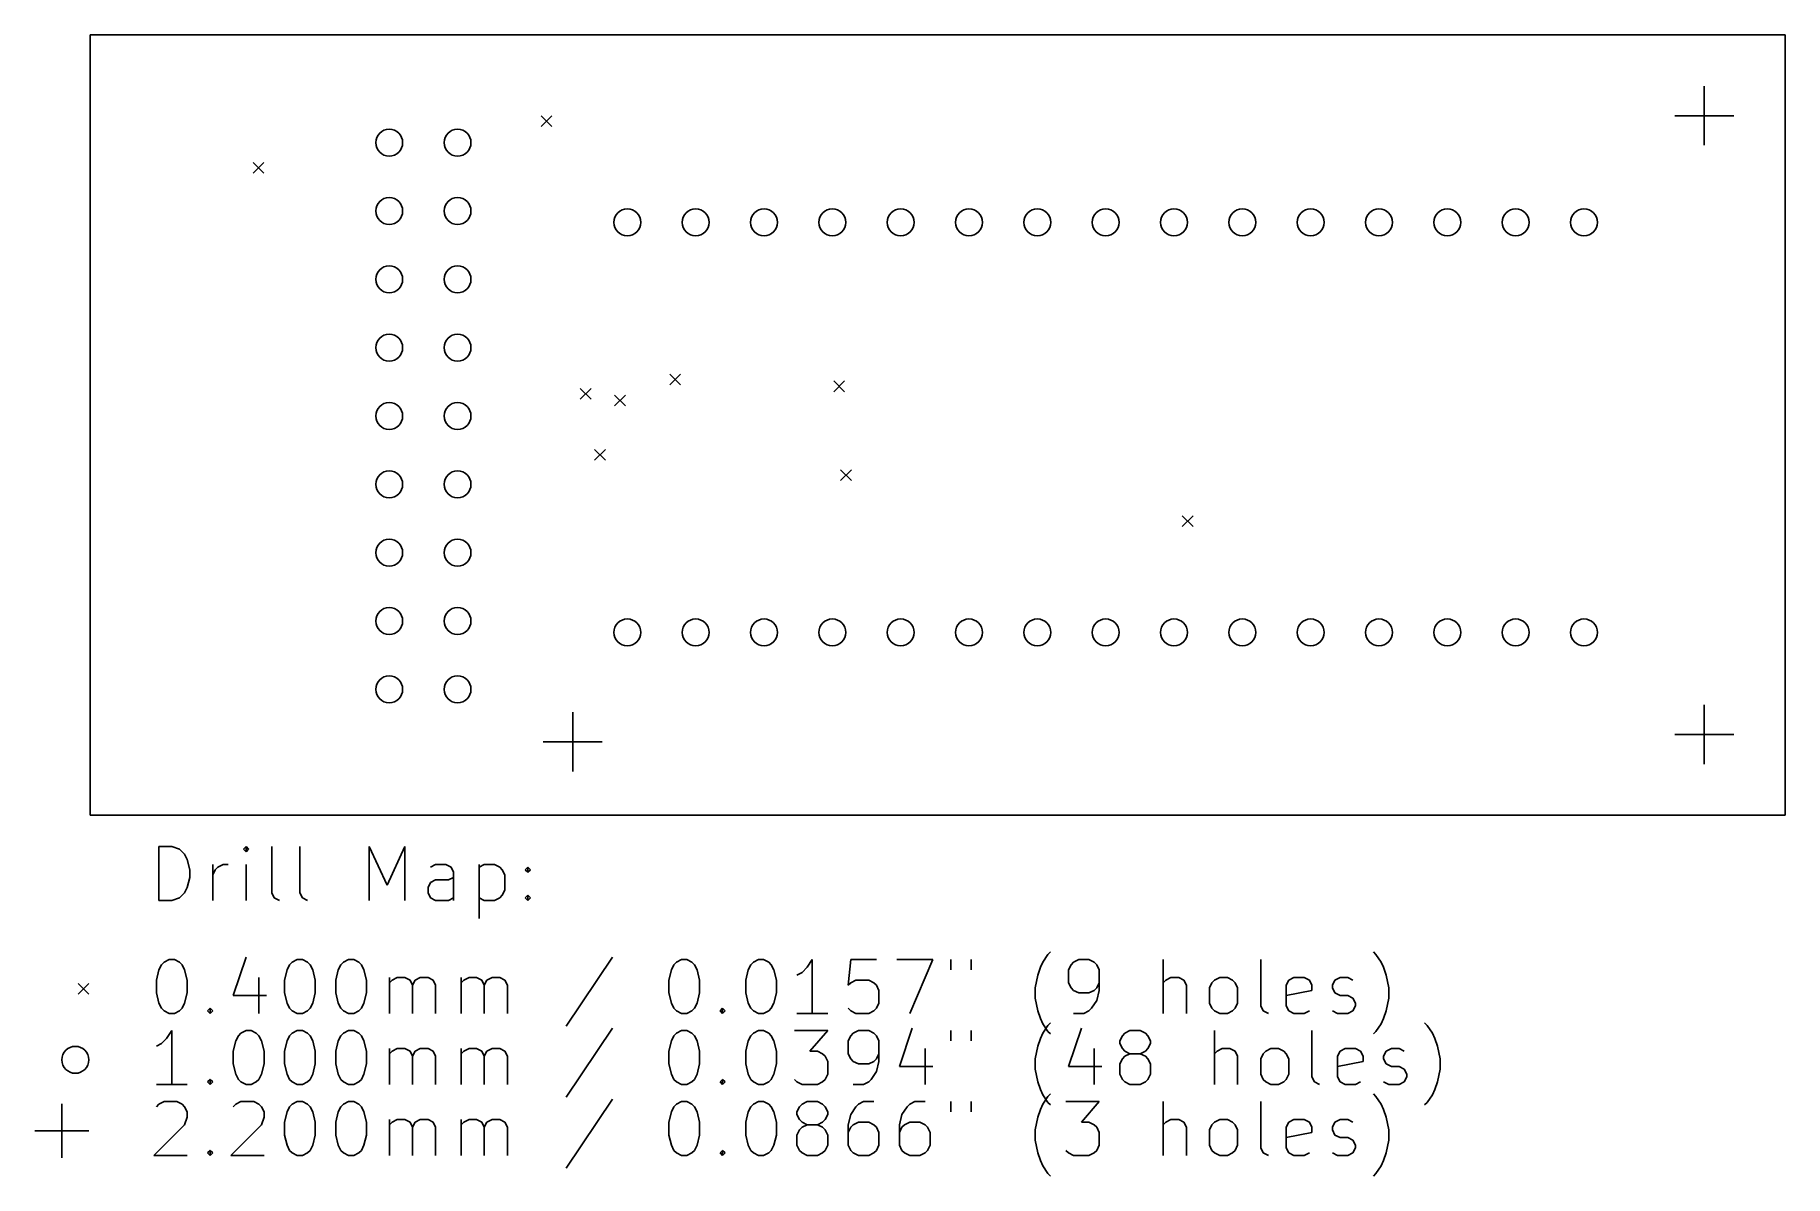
# Model space of a CAD drawing. Extents: x 4.05 to 6.61, y -5.06 to -3.39.
import ezdxf

# ---------------------------------------------------------------- set-up
doc = ezdxf.new("R2010")
doc.units = 0
doc.header["$MEASUREMENT"] = 0
doc.layers.add('BLACK', color=7, linetype='CONTINUOUS')

msp = doc.modelspace()

# ---------------------------------------------------------------- linework, layer by layer
at = {"layer": 'BLACK', "linetype": 'CONTINUOUS'}
for p, q in [((4.1339, -3.3858), (6.6142, -3.3858)), ((4.1339, -4.5276), (4.1339, -3.3858)), ((6.6142, -3.3858), (6.6142, -4.5276)), ((6.4961, -3.4606), (6.4961, -3.5472)), ((4.7939, -3.5039), (4.8097, -3.5197)), ((4.8097, -3.5039), (4.7939, -3.5197)), ((6.4528, -3.5039), (6.5394, -3.5039)), ((4.3723, -3.5723), (4.388, -3.588)), ((4.388, -3.5723), (4.3723, -3.588)), ((4.9821, -3.8821), (4.9979, -3.8979)), ((4.9979, -3.8821), (4.9821, -3.8979)), ((5.2221, -3.8921), (5.2379, -3.9079)), ((5.2379, -3.8921), (5.2221, -3.9079)), ((4.8512, -3.903), (4.867, -3.9188)), ((4.867, -3.903), (4.8512, -3.9188)), ((4.9014, -3.9129), (4.9171, -3.9286)), ((4.9171, -3.9129), (4.9014, -3.9286)), ((4.8721, -3.9921), (4.8879, -4.0079)), ((4.8879, -3.9921), (4.8721, -4.0079)), ((5.2321, -4.0221), (5.2479, -4.0379)), ((5.2479, -4.0221), (5.2321, -4.0379)), ((5.7321, -4.0892), (5.7479, -4.1049)), ((5.7479, -4.0892), (5.7321, -4.1049)), ((4.84, -4.3767), (4.84, -4.4633)), ((6.4961, -4.3661), (6.4961, -4.4528)), ((4.7967, -4.42), (4.8833, -4.42)), ((6.4528, -4.4094), (6.5394, -4.4094)), ((6.6142, -4.5276), (4.1339, -4.5276)), ((4.2346, -4.6522), (4.2346, -4.5734)), ((4.2346, -4.5734), (4.2533, -4.5734)), ((4.2533, -4.5734), (4.2646, -4.5772)), ((4.2646, -4.5772), (4.2721, -4.5847)), ((4.362, -4.5734), (4.3583, -4.5772)), ((4.3583, -4.5772), (4.362, -4.5809)), ((4.3658, -4.5772), (4.362, -4.5734)), ((4.362, -4.5734), (4.362, -4.5809)), ((4.362, -4.5809), (4.3658, -4.5772)), ((4.3995, -4.6409), (4.3995, -4.5734)), ((4.4408, -4.6409), (4.4408, -4.5734)), ((4.542, -4.6522), (4.542, -4.5734)), ((4.542, -4.5734), (4.5683, -4.6297)), ((4.5683, -4.6297), (4.5945, -4.5734)), ((4.5945, -4.5734), (4.5945, -4.6522)), ((4.2721, -4.5847), (4.2758, -4.5922)), ((4.2758, -4.5922), (4.2796, -4.6072)), ((4.2796, -4.6072), (4.2796, -4.6184)), ((4.3133, -4.6522), (4.3133, -4.5997)), ((4.3133, -4.6147), (4.317, -4.6072)), ((4.317, -4.6072), (4.3208, -4.6034)), ((4.3208, -4.6034), (4.3283, -4.5997)), ((4.3283, -4.5997), (4.3358, -4.5997)), ((4.362, -4.6522), (4.362, -4.5997)), ((4.6395, -4.5997), (4.632, -4.6034)), ((4.6545, -4.5997), (4.6395, -4.5997)), ((4.662, -4.6034), (4.6545, -4.5997)), ((4.6658, -4.6109), (4.662, -4.6034)), ((4.7032, -4.5997), (4.7032, -4.6784)), ((4.7032, -4.6034), (4.7107, -4.5997)), ((4.7107, -4.5997), (4.7257, -4.5997)), ((4.7257, -4.5997), (4.7332, -4.6034)), ((4.7332, -4.6034), (4.737, -4.6072)), ((4.737, -4.6072), (4.7407, -4.6147)), ((4.7707, -4.6072), (4.7745, -4.6034)), ((4.7745, -4.6109), (4.7707, -4.6072)), ((4.7745, -4.6034), (4.7782, -4.6072)), ((4.7745, -4.6034), (4.7745, -4.6109)), ((4.7782, -4.6072), (4.7745, -4.6109)), ((4.2758, -4.6334), (4.2721, -4.6409)), ((4.2796, -4.6184), (4.2758, -4.6334)), ((4.6283, -4.6334), (4.632, -4.6259)), ((4.6283, -4.6409), (4.6283, -4.6334)), ((4.632, -4.6259), (4.6395, -4.6222)), ((4.6395, -4.6222), (4.6583, -4.6222)), ((4.6583, -4.6222), (4.6658, -4.6184)), ((4.6658, -4.6522), (4.6658, -4.6109)), ((4.7407, -4.6147), (4.7407, -4.6372)), ((4.2533, -4.6522), (4.2346, -4.6522)), ((4.2646, -4.6484), (4.2533, -4.6522)), ((4.2721, -4.6409), (4.2646, -4.6484)), ((4.4033, -4.6484), (4.3995, -4.6409)), ((4.4108, -4.6522), (4.4033, -4.6484)), ((4.4445, -4.6484), (4.4408, -4.6409)), ((4.452, -4.6522), (4.4445, -4.6484)), ((4.632, -4.6484), (4.6283, -4.6409)), ((4.6395, -4.6522), (4.632, -4.6484)), ((4.6583, -4.6522), (4.6395, -4.6522)), ((4.6658, -4.6484), (4.6583, -4.6522)), ((4.7107, -4.6522), (4.7032, -4.6484)), ((4.7257, -4.6522), (4.7107, -4.6522)), ((4.7332, -4.6484), (4.7257, -4.6522)), ((4.737, -4.6447), (4.7332, -4.6484)), ((4.7407, -4.6372), (4.737, -4.6447)), ((4.7707, -4.6484), (4.7745, -4.6447)), ((4.7745, -4.6522), (4.7707, -4.6484)), ((4.7745, -4.6447), (4.7782, -4.6484)), ((4.7745, -4.6447), (4.7745, -4.6522)), ((4.7782, -4.6484), (4.7745, -4.6522)), ((4.362, -4.735), (4.3433, -4.7913)), ((4.8982, -4.735), (4.8307, -4.8363)), ((5.5281, -4.7425), (5.5356, -4.7313)), ((5.5356, -4.7313), (5.5394, -4.7275)), ((6.0156, -4.7313), (6.0118, -4.7275)), ((6.0231, -4.7425), (6.0156, -4.7313)), ((4.2308, -4.7688), (4.2346, -4.7538)), ((4.2346, -4.7538), (4.2383, -4.7463)), ((4.2383, -4.7463), (4.2421, -4.7425)), ((4.2421, -4.7425), (4.2496, -4.7388)), ((4.2496, -4.7388), (4.2571, -4.7388)), ((4.2571, -4.7388), (4.2646, -4.7425)), ((4.2646, -4.7425), (4.2683, -4.7463)), ((4.2683, -4.7463), (4.2721, -4.7538)), ((4.2721, -4.7538), (4.2758, -4.7688)), ((4.4183, -4.7688), (4.422, -4.7538)), ((4.422, -4.7538), (4.4258, -4.7463)), ((4.4258, -4.7463), (4.4295, -4.7425)), ((4.4295, -4.7425), (4.437, -4.7388)), ((4.437, -4.7388), (4.4445, -4.7388)), ((4.4445, -4.7388), (4.452, -4.7425)), ((4.452, -4.7425), (4.4558, -4.7463)), ((4.4558, -4.7463), (4.4595, -4.7538)), ((4.4595, -4.7538), (4.4633, -4.7688)), ((4.4933, -4.7688), (4.497, -4.7538)), ((4.497, -4.7538), (4.5008, -4.7463)), ((4.5008, -4.7463), (4.5045, -4.7425)), ((4.5045, -4.7425), (4.512, -4.7388)), ((4.512, -4.7388), (4.5195, -4.7388)), ((4.5195, -4.7388), (4.527, -4.7425)), ((4.527, -4.7425), (4.5308, -4.7463)), ((4.5308, -4.7463), (4.5345, -4.7538)), ((4.5345, -4.7538), (4.5383, -4.7688)), ((4.9807, -4.7688), (4.9845, -4.7538)), ((4.9845, -4.7538), (4.9882, -4.7463)), ((4.9882, -4.7463), (4.992, -4.7425)), ((4.992, -4.7425), (4.9995, -4.7388)), ((4.9995, -4.7388), (5.007, -4.7388)), ((5.007, -4.7388), (5.0145, -4.7425)), ((5.0145, -4.7425), (5.0182, -4.7463)), ((5.0182, -4.7463), (5.022, -4.7538)), ((5.022, -4.7538), (5.0257, -4.7688)), ((5.0932, -4.7688), (5.097, -4.7538)), ((5.097, -4.7538), (5.1007, -4.7463)), ((5.1007, -4.7463), (5.1044, -4.7425)), ((5.1044, -4.7425), (5.1119, -4.7388)), ((5.1119, -4.7388), (5.1194, -4.7388)), ((5.1194, -4.7388), (5.1269, -4.7425)), ((5.1269, -4.7425), (5.1307, -4.7463)), ((5.1307, -4.7463), (5.1344, -4.7538)), ((5.1344, -4.7538), (5.1382, -4.7688)), ((5.1757, -4.7575), (5.1682, -4.7613)), ((5.1832, -4.75), (5.1757, -4.7575)), ((5.1907, -4.7388), (5.1832, -4.75)), ((5.1907, -4.8175), (5.1907, -4.7388)), ((5.2469, -4.7388), (5.2432, -4.7763)), ((5.2844, -4.7388), (5.2469, -4.7388)), ((5.3144, -4.7388), (5.3669, -4.7388)), ((5.3669, -4.7388), (5.3332, -4.8175)), ((5.3932, -4.7388), (5.3932, -4.7538)), ((5.4232, -4.7388), (5.4232, -4.7538)), ((5.5169, -4.78), (5.5206, -4.7613)), ((5.5206, -4.7613), (5.5244, -4.75)), ((5.5244, -4.75), (5.5281, -4.7425)), ((5.5694, -4.7463), (5.5656, -4.7538)), ((5.5656, -4.7538), (5.5656, -4.7725)), ((5.5731, -4.7425), (5.5694, -4.7463)), ((5.5806, -4.7388), (5.5731, -4.7425)), ((5.5956, -4.7388), (5.5806, -4.7388)), ((5.6031, -4.7425), (5.5956, -4.7388)), ((5.6069, -4.7463), (5.6031, -4.7425)), ((5.6106, -4.7538), (5.6069, -4.7463)), ((5.6106, -4.7838), (5.6106, -4.7538)), ((5.7044, -4.8175), (5.7044, -4.7388)), ((5.8469, -4.8063), (5.8469, -4.7388)), ((6.0268, -4.75), (6.0231, -4.7425)), ((6.0306, -4.7613), (6.0268, -4.75)), ((6.0343, -4.78), (6.0306, -4.7613)), ((4.1161, -4.7736), (4.1319, -4.7894)), ((4.1319, -4.7736), (4.1161, -4.7894)), ((4.2308, -4.7875), (4.2308, -4.7688)), ((4.2346, -4.8025), (4.2308, -4.7875)), ((4.2758, -4.7875), (4.2721, -4.8025)), ((4.2758, -4.7688), (4.2758, -4.7875)), ((4.3808, -4.765), (4.3808, -4.8175)), ((4.4183, -4.7875), (4.4183, -4.7688)), ((4.422, -4.8025), (4.4183, -4.7875)), ((4.4633, -4.7875), (4.4595, -4.8025)), ((4.4633, -4.7688), (4.4633, -4.7875)), ((4.4933, -4.7875), (4.4933, -4.7688)), ((4.497, -4.8025), (4.4933, -4.7875)), ((4.5383, -4.7875), (4.5345, -4.8025)), ((4.5383, -4.7688), (4.5383, -4.7875)), ((4.572, -4.8175), (4.572, -4.765)), ((4.572, -4.7725), (4.5758, -4.7688)), ((4.5758, -4.7688), (4.5833, -4.765)), ((4.5833, -4.765), (4.5945, -4.765)), ((4.5945, -4.765), (4.602, -4.7688)), ((4.602, -4.7688), (4.6058, -4.7763)), ((4.6058, -4.7763), (4.6095, -4.7688)), ((4.6058, -4.7763), (4.6058, -4.8175)), ((4.6095, -4.7688), (4.617, -4.765)), ((4.617, -4.765), (4.6283, -4.765)), ((4.6283, -4.765), (4.6358, -4.7688)), ((4.6358, -4.7688), (4.6395, -4.7763)), ((4.6395, -4.7763), (4.6395, -4.8175)), ((4.677, -4.8175), (4.677, -4.765)), ((4.677, -4.7725), (4.6808, -4.7688)), ((4.6808, -4.7688), (4.6883, -4.765)), ((4.6883, -4.765), (4.6995, -4.765)), ((4.6995, -4.765), (4.707, -4.7688)), ((4.707, -4.7688), (4.7107, -4.7763)), ((4.7107, -4.7763), (4.7145, -4.7688)), ((4.7107, -4.7763), (4.7107, -4.8175)), ((4.7145, -4.7688), (4.722, -4.765)), ((4.722, -4.765), (4.7332, -4.765)), ((4.7332, -4.765), (4.7407, -4.7688)), ((4.7407, -4.7688), (4.7445, -4.7763)), ((4.7445, -4.7763), (4.7445, -4.8175)), ((4.9807, -4.7875), (4.9807, -4.7688)), ((4.9845, -4.8025), (4.9807, -4.7875)), ((5.0257, -4.7875), (5.022, -4.8025)), ((5.0257, -4.7688), (5.0257, -4.7875)), ((5.0932, -4.7875), (5.0932, -4.7688)), ((5.097, -4.8025), (5.0932, -4.7875)), ((5.1382, -4.7875), (5.1344, -4.8025)), ((5.1382, -4.7688), (5.1382, -4.7875)), ((5.2432, -4.7763), (5.2469, -4.7725)), ((5.2469, -4.7725), (5.2544, -4.7688)), ((5.2544, -4.7688), (5.2732, -4.7688)), ((5.2732, -4.7688), (5.2807, -4.7725)), ((5.2807, -4.7725), (5.2844, -4.7763)), ((5.2844, -4.7763), (5.2882, -4.7838)), ((5.2882, -4.7838), (5.2882, -4.8025)), ((5.5169, -4.795), (5.5169, -4.78)), ((5.5656, -4.7725), (5.5694, -4.78)), ((5.5694, -4.78), (5.5731, -4.7838)), ((5.5731, -4.7838), (5.5806, -4.7875)), ((5.5806, -4.7875), (5.5956, -4.7875)), ((5.5956, -4.7875), (5.6031, -4.7838)), ((5.6031, -4.7838), (5.6069, -4.78)), ((5.6069, -4.78), (5.6106, -4.7725)), ((5.6069, -4.7988), (5.6106, -4.7838)), ((5.7081, -4.7688), (5.7044, -4.7725)), ((5.7156, -4.765), (5.7081, -4.7688)), ((5.7269, -4.765), (5.7156, -4.765)), ((5.7344, -4.7688), (5.7269, -4.765)), ((5.7381, -4.7763), (5.7344, -4.7688)), ((5.7381, -4.8175), (5.7381, -4.7763)), ((5.7719, -4.78), (5.7756, -4.7725)), ((5.7719, -4.8025), (5.7719, -4.78)), ((5.7756, -4.7725), (5.7794, -4.7688)), ((5.7794, -4.7688), (5.7869, -4.765)), ((5.7869, -4.765), (5.7981, -4.765)), ((5.7981, -4.765), (5.8056, -4.7688)), ((5.8056, -4.7688), (5.8094, -4.7725)), ((5.8094, -4.7725), (5.8131, -4.78)), ((5.8131, -4.78), (5.8131, -4.8025)), ((5.8844, -4.7763), (5.8881, -4.7688)), ((5.8844, -4.8063), (5.8844, -4.7763)), ((5.9218, -4.7838), (5.8844, -4.7913)), ((5.8881, -4.7688), (5.8956, -4.765)), ((5.8956, -4.765), (5.9106, -4.765)), ((5.9106, -4.765), (5.9181, -4.7688)), ((5.9181, -4.7688), (5.9218, -4.7763)), ((5.9218, -4.7763), (5.9218, -4.7838)), ((5.9518, -4.7763), (5.9556, -4.7688)), ((5.9518, -4.78), (5.9518, -4.7763)), ((5.9556, -4.7875), (5.9518, -4.78)), ((5.9556, -4.7688), (5.9631, -4.765)), ((5.9631, -4.7913), (5.9556, -4.7875)), ((5.9631, -4.765), (5.9743, -4.765)), ((5.9743, -4.765), (5.9818, -4.7688)), ((6.0343, -4.795), (6.0343, -4.78)), ((4.2383, -4.81), (4.2346, -4.8025)), ((4.2421, -4.8138), (4.2383, -4.81)), ((4.2496, -4.8175), (4.2421, -4.8138)), ((4.2646, -4.8138), (4.2571, -4.8175)), ((4.2683, -4.81), (4.2646, -4.8138)), ((4.2721, -4.8025), (4.2683, -4.81)), ((4.3058, -4.8138), (4.3095, -4.81)), ((4.3095, -4.8175), (4.3058, -4.8138)), ((4.3095, -4.81), (4.3133, -4.8138)), ((4.3095, -4.81), (4.3095, -4.8175)), ((4.3133, -4.8138), (4.3095, -4.8175)), ((4.3433, -4.7913), (4.392, -4.7913)), ((4.4258, -4.81), (4.422, -4.8025)), ((4.4295, -4.8138), (4.4258, -4.81)), ((4.437, -4.8175), (4.4295, -4.8138)), ((4.452, -4.8138), (4.4445, -4.8175)), ((4.4558, -4.81), (4.452, -4.8138)), ((4.4595, -4.8025), (4.4558, -4.81)), ((4.5008, -4.81), (4.497, -4.8025)), ((4.5045, -4.8138), (4.5008, -4.81)), ((4.512, -4.8175), (4.5045, -4.8138)), ((4.527, -4.8138), (4.5195, -4.8175)), ((4.5308, -4.81), (4.527, -4.8138)), ((4.5345, -4.8025), (4.5308, -4.81)), ((4.9882, -4.81), (4.9845, -4.8025)), ((4.992, -4.8138), (4.9882, -4.81)), ((4.9995, -4.8175), (4.992, -4.8138)), ((5.0145, -4.8138), (5.007, -4.8175)), ((5.0182, -4.81), (5.0145, -4.8138)), ((5.022, -4.8025), (5.0182, -4.81)), ((5.0557, -4.8138), (5.0595, -4.81)), ((5.0595, -4.8175), (5.0557, -4.8138)), ((5.0595, -4.81), (5.0632, -4.8138)), ((5.0595, -4.81), (5.0595, -4.8175)), ((5.0632, -4.8138), (5.0595, -4.8175)), ((5.1007, -4.81), (5.097, -4.8025)), ((5.1044, -4.8138), (5.1007, -4.81)), ((5.1119, -4.8175), (5.1044, -4.8138)), ((5.1269, -4.8138), (5.1194, -4.8175)), ((5.1307, -4.81), (5.1269, -4.8138)), ((5.1344, -4.8025), (5.1307, -4.81)), ((5.2469, -4.8138), (5.2432, -4.81)), ((5.2544, -4.8175), (5.2469, -4.8138)), ((5.2807, -4.8138), (5.2732, -4.8175)), ((5.2844, -4.81), (5.2807, -4.8138)), ((5.2882, -4.8025), (5.2844, -4.81)), ((5.5206, -4.8138), (5.5169, -4.795)), ((5.5244, -4.825), (5.5206, -4.8138)), ((5.5881, -4.8175), (5.5956, -4.8138)), ((5.5956, -4.8138), (5.5994, -4.81)), ((5.5994, -4.81), (5.6069, -4.7988)), ((5.7756, -4.81), (5.7719, -4.8025)), ((5.7794, -4.8138), (5.7756, -4.81)), ((5.7869, -4.8175), (5.7794, -4.8138)), ((5.8056, -4.8138), (5.7981, -4.8175)), ((5.8094, -4.81), (5.8056, -4.8138)), ((5.8131, -4.8025), (5.8094, -4.81)), ((5.8506, -4.8138), (5.8469, -4.8063)), ((5.8581, -4.8175), (5.8506, -4.8138)), ((5.8881, -4.8138), (5.8844, -4.8063)), ((5.8956, -4.8175), (5.8881, -4.8138)), ((5.9181, -4.8138), (5.9106, -4.8175)), ((5.9518, -4.8138), (5.9593, -4.8175)), ((5.9743, -4.7913), (5.9631, -4.7913)), ((5.9818, -4.795), (5.9743, -4.7913)), ((5.9743, -4.8175), (5.9818, -4.8138)), ((5.9856, -4.8025), (5.9818, -4.795)), ((5.9818, -4.8138), (5.9856, -4.8063)), ((5.9856, -4.8063), (5.9856, -4.8025)), ((6.0268, -4.825), (6.0306, -4.8138)), ((6.0306, -4.8138), (6.0343, -4.795)), ((4.2571, -4.8175), (4.2496, -4.8175)), ((4.4445, -4.8175), (4.437, -4.8175)), ((4.5195, -4.8175), (4.512, -4.8175)), ((4.8982, -4.839), (4.8307, -4.9402)), ((5.007, -4.8175), (4.9995, -4.8175)), ((5.1194, -4.8175), (5.1119, -4.8175)), ((5.2132, -4.8175), (5.1682, -4.8175)), ((5.2732, -4.8175), (5.2544, -4.8175)), ((5.3369, -4.839), (5.3182, -4.8952)), ((5.5281, -4.8325), (5.5244, -4.825)), ((5.5356, -4.8438), (5.5281, -4.8325)), ((5.5281, -4.8465), (5.5356, -4.8352)), ((5.5356, -4.8352), (5.5394, -4.8315)), ((5.5844, -4.839), (5.5656, -4.8952)), ((5.5731, -4.8175), (5.5881, -4.8175)), ((5.7981, -4.8175), (5.7869, -4.8175)), ((5.9106, -4.8175), (5.8956, -4.8175)), ((5.9593, -4.8175), (5.9743, -4.8175)), ((6.0156, -4.8438), (6.0231, -4.8325)), ((6.0231, -4.8325), (6.0268, -4.825)), ((6.0906, -4.8352), (6.0868, -4.8315)), ((6.0981, -4.8465), (6.0906, -4.8352)), ((4.2383, -4.8615), (4.2308, -4.8652)), ((4.2458, -4.854), (4.2383, -4.8615)), ((4.2533, -4.8427), (4.2458, -4.854)), ((4.2533, -4.9215), (4.2533, -4.8427)), ((4.3433, -4.8727), (4.347, -4.8577)), ((4.347, -4.8577), (4.3508, -4.8502)), ((4.3508, -4.8502), (4.3545, -4.8465)), ((4.3545, -4.8465), (4.362, -4.8427)), ((4.362, -4.8427), (4.3695, -4.8427)), ((4.3695, -4.8427), (4.377, -4.8465)), ((4.377, -4.8465), (4.3808, -4.8502)), ((4.3808, -4.8502), (4.3845, -4.8577)), ((4.3845, -4.8577), (4.3883, -4.8727)), ((4.4183, -4.8727), (4.422, -4.8577)), ((4.422, -4.8577), (4.4258, -4.8502)), ((4.4258, -4.8502), (4.4295, -4.8465)), ((4.4295, -4.8465), (4.437, -4.8427)), ((4.437, -4.8427), (4.4445, -4.8427)), ((4.4445, -4.8427), (4.452, -4.8465)), ((4.452, -4.8465), (4.4558, -4.8502)), ((4.4558, -4.8502), (4.4595, -4.8577)), ((4.4595, -4.8577), (4.4633, -4.8727)), ((4.4933, -4.8727), (4.497, -4.8577)), ((4.497, -4.8577), (4.5008, -4.8502)), ((4.5008, -4.8502), (4.5045, -4.8465)), ((4.5045, -4.8465), (4.512, -4.8427)), ((4.512, -4.8427), (4.5195, -4.8427)), ((4.5195, -4.8427), (4.527, -4.8465)), ((4.527, -4.8465), (4.5308, -4.8502)), ((4.5308, -4.8502), (4.5345, -4.8577)), ((4.5345, -4.8577), (4.5383, -4.8727)), ((4.9807, -4.8727), (4.9845, -4.8577)), ((4.9845, -4.8577), (4.9882, -4.8502)), ((4.9882, -4.8502), (4.992, -4.8465)), ((4.992, -4.8465), (4.9995, -4.8427)), ((4.9995, -4.8427), (5.007, -4.8427)), ((5.007, -4.8427), (5.0145, -4.8465)), ((5.0145, -4.8465), (5.0182, -4.8502)), ((5.0182, -4.8502), (5.022, -4.8577)), ((5.022, -4.8577), (5.0257, -4.8727)), ((5.0932, -4.8727), (5.097, -4.8577)), ((5.097, -4.8577), (5.1007, -4.8502)), ((5.1007, -4.8502), (5.1044, -4.8465)), ((5.1044, -4.8465), (5.1119, -4.8427)), ((5.1119, -4.8427), (5.1194, -4.8427)), ((5.1194, -4.8427), (5.1269, -4.8465)), ((5.1269, -4.8465), (5.1307, -4.8502)), ((5.1307, -4.8502), (5.1344, -4.8577)), ((5.1344, -4.8577), (5.1382, -4.8727)), ((5.1644, -4.8427), (5.2132, -4.8427)), ((5.2132, -4.8427), (5.1869, -4.8727)), ((5.2469, -4.8502), (5.2432, -4.8577)), ((5.2432, -4.8577), (5.2432, -4.8765)), ((5.2507, -4.8465), (5.2469, -4.8502)), ((5.2582, -4.8427), (5.2507, -4.8465)), ((5.2732, -4.8427), (5.2582, -4.8427)), ((5.2807, -4.8465), (5.2732, -4.8427)), ((5.2844, -4.8502), (5.2807, -4.8465)), ((5.2882, -4.8577), (5.2844, -4.8502)), ((5.2882, -4.8877), (5.2882, -4.8577)), ((5.3932, -4.8427), (5.3932, -4.8577)), ((5.4232, -4.8427), (5.4232, -4.8577)), ((5.5169, -4.884), (5.5206, -4.8652)), ((5.5206, -4.8652), (5.5244, -4.854)), ((5.5244, -4.854), (5.5281, -4.8465)), ((5.5394, -4.8475), (5.5356, -4.8438)), ((5.6406, -4.8577), (5.6444, -4.8502)), ((5.6406, -4.8615), (5.6406, -4.8577)), ((5.6444, -4.869), (5.6406, -4.8615)), ((5.6444, -4.8502), (5.6481, -4.8465)), ((5.6481, -4.8465), (5.6556, -4.8427)), ((5.6556, -4.8427), (5.6706, -4.8427)), ((5.6706, -4.8427), (5.6781, -4.8465)), ((5.6781, -4.8465), (5.6819, -4.8502)), ((5.6819, -4.8502), (5.6856, -4.8577)), ((5.6856, -4.8615), (5.6819, -4.869)), ((5.6856, -4.8577), (5.6856, -4.8615)), ((5.7794, -4.9215), (5.7794, -4.8427)), ((5.9218, -4.9102), (5.9218, -4.8427)), ((6.0118, -4.8475), (6.0156, -4.8438)), ((6.1018, -4.854), (6.0981, -4.8465)), ((6.1056, -4.8652), (6.1018, -4.854)), ((6.1093, -4.884), (6.1056, -4.8652)), ((4.3433, -4.8915), (4.3433, -4.8727)), ((4.347, -4.9065), (4.3433, -4.8915)), ((4.3883, -4.8915), (4.3845, -4.9065)), ((4.3883, -4.8727), (4.3883, -4.8915)), ((4.4183, -4.8915), (4.4183, -4.8727)), ((4.422, -4.9065), (4.4183, -4.8915)), ((4.4633, -4.8915), (4.4595, -4.9065)), ((4.4633, -4.8727), (4.4633, -4.8915)), ((4.4933, -4.8915), (4.4933, -4.8727)), ((4.497, -4.9065), (4.4933, -4.8915)), ((4.5383, -4.8915), (4.5345, -4.9065)), ((4.5383, -4.8727), (4.5383, -4.8915)), ((4.572, -4.9215), (4.572, -4.869)), ((4.572, -4.8765), (4.5758, -4.8727)), ((4.5758, -4.8727), (4.5833, -4.869)), ((4.5833, -4.869), (4.5945, -4.869)), ((4.5945, -4.869), (4.602, -4.8727)), ((4.602, -4.8727), (4.6058, -4.8802)), ((4.6058, -4.8802), (4.6095, -4.8727)), ((4.6058, -4.8802), (4.6058, -4.9215)), ((4.6095, -4.8727), (4.617, -4.869)), ((4.617, -4.869), (4.6283, -4.869)), ((4.6283, -4.869), (4.6358, -4.8727)), ((4.6358, -4.8727), (4.6395, -4.8802)), ((4.6395, -4.8802), (4.6395, -4.9215)), ((4.677, -4.9215), (4.677, -4.869)), ((4.677, -4.8765), (4.6808, -4.8727)), ((4.6808, -4.8727), (4.6883, -4.869)), ((4.6883, -4.869), (4.6995, -4.869)), ((4.6995, -4.869), (4.707, -4.8727)), ((4.707, -4.8727), (4.7107, -4.8802)), ((4.7107, -4.8802), (4.7145, -4.8727)), ((4.7107, -4.8802), (4.7107, -4.9215)), ((4.7145, -4.8727), (4.722, -4.869)), ((4.722, -4.869), (4.7332, -4.869)), ((4.7332, -4.869), (4.7407, -4.8727)), ((4.7407, -4.8727), (4.7445, -4.8802)), ((4.7445, -4.8802), (4.7445, -4.9215)), ((4.9807, -4.8915), (4.9807, -4.8727)), ((4.9845, -4.9065), (4.9807, -4.8915)), ((5.0257, -4.8915), (5.022, -4.9065)), ((5.0257, -4.8727), (5.0257, -4.8915)), ((5.0932, -4.8915), (5.0932, -4.8727)), ((5.097, -4.9065), (5.0932, -4.8915)), ((5.1382, -4.8915), (5.1344, -4.9065)), ((5.1382, -4.8727), (5.1382, -4.8915)), ((5.1869, -4.8727), (5.1982, -4.8727)), ((5.1982, -4.8727), (5.2057, -4.8765)), ((5.2057, -4.8765), (5.2094, -4.8802)), ((5.2094, -4.8802), (5.2132, -4.8877)), ((5.2132, -4.8877), (5.2132, -4.9065)), ((5.2432, -4.8765), (5.2469, -4.884)), ((5.2469, -4.884), (5.2507, -4.8877)), ((5.2507, -4.8877), (5.2582, -4.8915)), ((5.2582, -4.8915), (5.2732, -4.8915)), ((5.2732, -4.8915), (5.2807, -4.8877)), ((5.2807, -4.8877), (5.2844, -4.884)), ((5.2844, -4.884), (5.2882, -4.8765)), ((5.2844, -4.9027), (5.2882, -4.8877)), ((5.3557, -4.869), (5.3557, -4.9215)), ((5.5169, -4.899), (5.5169, -4.884)), ((5.6031, -4.869), (5.6031, -4.9215)), ((5.6444, -4.884), (5.6406, -4.8915)), ((5.6406, -4.8915), (5.6406, -4.9065)), ((5.6481, -4.8727), (5.6444, -4.869)), ((5.6481, -4.8802), (5.6444, -4.884)), ((5.6556, -4.8765), (5.6481, -4.8727)), ((5.6556, -4.8765), (5.6481, -4.8802)), ((5.6706, -4.8765), (5.6556, -4.8765)), ((5.6781, -4.8727), (5.6706, -4.8765)), ((5.6781, -4.8802), (5.6706, -4.8765)), ((5.6819, -4.869), (5.6781, -4.8727)), ((5.6819, -4.884), (5.6781, -4.8802)), ((5.6856, -4.8915), (5.6819, -4.884)), ((5.6856, -4.9065), (5.6856, -4.8915)), ((5.7831, -4.8727), (5.7794, -4.8765)), ((5.7906, -4.869), (5.7831, -4.8727)), ((5.8019, -4.869), (5.7906, -4.869)), ((5.8094, -4.8727), (5.8019, -4.869)), ((5.8131, -4.8802), (5.8094, -4.8727)), ((5.8131, -4.9215), (5.8131, -4.8802)), ((5.8469, -4.884), (5.8506, -4.8765)), ((5.8469, -4.9065), (5.8469, -4.884)), ((5.8506, -4.8765), (5.8544, -4.8727)), ((5.8544, -4.8727), (5.8619, -4.869)), ((5.8619, -4.869), (5.8731, -4.869)), ((5.8731, -4.869), (5.8806, -4.8727)), ((5.8806, -4.8727), (5.8844, -4.8765)), ((5.8844, -4.8765), (5.8881, -4.884)), ((5.8881, -4.884), (5.8881, -4.9065)), ((5.9593, -4.8802), (5.9631, -4.8727)), ((5.9593, -4.9102), (5.9593, -4.8802)), ((5.9968, -4.8877), (5.9593, -4.8952)), ((5.9631, -4.8727), (5.9706, -4.869)), ((5.9706, -4.869), (5.9856, -4.869)), ((5.9856, -4.869), (5.9931, -4.8727)), ((5.9931, -4.8727), (5.9968, -4.8802)), ((5.9968, -4.8802), (5.9968, -4.8877)), ((6.0268, -4.8802), (6.0306, -4.8727)), ((6.0268, -4.884), (6.0268, -4.8802)), ((6.0306, -4.8915), (6.0268, -4.884)), ((6.0306, -4.8727), (6.0381, -4.869)), ((6.0381, -4.8952), (6.0306, -4.8915)), ((6.0381, -4.869), (6.0493, -4.869)), ((6.0493, -4.869), (6.0568, -4.8727)), ((6.1093, -4.899), (6.1093, -4.884)), ((4.3058, -4.9177), (4.3095, -4.914)), ((4.3095, -4.914), (4.3133, -4.9177)), ((4.3095, -4.914), (4.3095, -4.9215)), ((4.3508, -4.914), (4.347, -4.9065)), ((4.3545, -4.9177), (4.3508, -4.914)), ((4.3808, -4.914), (4.377, -4.9177)), ((4.3845, -4.9065), (4.3808, -4.914)), ((4.4258, -4.914), (4.422, -4.9065)), ((4.4295, -4.9177), (4.4258, -4.914)), ((4.4558, -4.914), (4.452, -4.9177)), ((4.4595, -4.9065), (4.4558, -4.914)), ((4.5008, -4.914), (4.497, -4.9065)), ((4.5045, -4.9177), (4.5008, -4.914)), ((4.5308, -4.914), (4.527, -4.9177)), ((4.5345, -4.9065), (4.5308, -4.914)), ((4.9882, -4.914), (4.9845, -4.9065)), ((4.992, -4.9177), (4.9882, -4.914)), ((5.0182, -4.914), (5.0145, -4.9177)), ((5.022, -4.9065), (5.0182, -4.914)), ((5.0557, -4.9177), (5.0595, -4.914)), ((5.0595, -4.914), (5.0632, -4.9177)), ((5.0595, -4.914), (5.0595, -4.9215)), ((5.1007, -4.914), (5.097, -4.9065)), ((5.1044, -4.9177), (5.1007, -4.914)), ((5.1307, -4.914), (5.1269, -4.9177)), ((5.1344, -4.9065), (5.1307, -4.914)), ((5.1682, -4.9177), (5.1644, -4.914)), ((5.2094, -4.914), (5.2057, -4.9177)), ((5.2132, -4.9065), (5.2094, -4.914)), ((5.2732, -4.9177), (5.2769, -4.914)), ((5.2769, -4.914), (5.2844, -4.9027)), ((5.3182, -4.8952), (5.3669, -4.8952)), ((5.5206, -4.9177), (5.5169, -4.899)), ((5.5656, -4.8952), (5.6144, -4.8952)), ((5.6406, -4.9065), (5.6444, -4.914)), ((5.6444, -4.914), (5.6481, -4.9177)), ((5.6781, -4.9177), (5.6819, -4.914)), ((5.6819, -4.914), (5.6856, -4.9065)), ((5.8506, -4.914), (5.8469, -4.9065)), ((5.8544, -4.9177), (5.8506, -4.914)), ((5.8844, -4.914), (5.8806, -4.9177)), ((5.8881, -4.9065), (5.8844, -4.914)), ((5.9256, -4.9177), (5.9218, -4.9102)), ((5.9631, -4.9177), (5.9593, -4.9102)), ((6.0493, -4.8952), (6.0381, -4.8952)), ((6.0568, -4.899), (6.0493, -4.8952)), ((6.0606, -4.9065), (6.0568, -4.899)), ((6.0568, -4.9177), (6.0606, -4.9102)), ((6.0606, -4.9102), (6.0606, -4.9065)), ((6.1056, -4.9177), (6.1093, -4.899)), ((4.2758, -4.9215), (4.2308, -4.9215)), ((4.3095, -4.9215), (4.3058, -4.9177)), ((4.3133, -4.9177), (4.3095, -4.9215)), ((4.362, -4.9215), (4.3545, -4.9177)), ((4.3695, -4.9215), (4.362, -4.9215)), ((4.377, -4.9177), (4.3695, -4.9215)), ((4.437, -4.9215), (4.4295, -4.9177)), ((4.4445, -4.9215), (4.437, -4.9215)), ((4.452, -4.9177), (4.4445, -4.9215)), ((4.512, -4.9215), (4.5045, -4.9177)), ((4.5195, -4.9215), (4.512, -4.9215)), ((4.527, -4.9177), (4.5195, -4.9215)), ((4.9995, -4.9215), (4.992, -4.9177)), ((5.007, -4.9215), (4.9995, -4.9215)), ((5.0145, -4.9177), (5.007, -4.9215)), ((5.0595, -4.9215), (5.0557, -4.9177)), ((5.0632, -4.9177), (5.0595, -4.9215)), ((5.1119, -4.9215), (5.1044, -4.9177)), ((5.1194, -4.9215), (5.1119, -4.9215)), ((5.1269, -4.9177), (5.1194, -4.9215)), ((5.1757, -4.9215), (5.1682, -4.9177)), ((5.1982, -4.9215), (5.1757, -4.9215)), ((5.2057, -4.9177), (5.1982, -4.9215)), ((5.2507, -4.9215), (5.2657, -4.9215)), ((5.2657, -4.9215), (5.2732, -4.9177)), ((5.5244, -4.9289), (5.5206, -4.9177)), ((5.5281, -4.9364), (5.5244, -4.9289)), ((5.5356, -4.9477), (5.5281, -4.9364)), ((5.5281, -4.9504), (5.5356, -4.9391)), ((5.5356, -4.9391), (5.5394, -4.9354)), ((5.6481, -4.9177), (5.6556, -4.9215)), ((5.6556, -4.9215), (5.6706, -4.9215)), ((5.6706, -4.9215), (5.6781, -4.9177)), ((5.8619, -4.9215), (5.8544, -4.9177)), ((5.8731, -4.9215), (5.8619, -4.9215)), ((5.8806, -4.9177), (5.8731, -4.9215)), ((5.9331, -4.9215), (5.9256, -4.9177)), ((5.9706, -4.9215), (5.9631, -4.9177)), ((5.9856, -4.9215), (5.9706, -4.9215)), ((5.9931, -4.9177), (5.9856, -4.9215)), ((6.0156, -4.9391), (6.0118, -4.9354)), ((6.0231, -4.9504), (6.0156, -4.9391)), ((6.0268, -4.9177), (6.0343, -4.9215)), ((6.0343, -4.9215), (6.0493, -4.9215)), ((6.0493, -4.9215), (6.0568, -4.9177)), ((6.0906, -4.9477), (6.0981, -4.9364)), ((6.0981, -4.9364), (6.1018, -4.9289)), ((6.1018, -4.9289), (6.1056, -4.9177)), ((4.0925, -4.95), (4.0925, -5.0287)), ((4.2308, -4.9541), (4.2346, -4.9504)), ((4.2346, -4.9504), (4.2421, -4.9466)), ((4.2421, -4.9466), (4.2608, -4.9466)), ((4.2608, -4.9466), (4.2683, -4.9504)), ((4.2683, -4.9504), (4.2721, -4.9541)), ((4.2721, -4.9541), (4.2758, -4.9616)), ((4.2758, -4.9616), (4.2758, -4.9691)), ((4.3433, -4.9541), (4.347, -4.9504)), ((4.347, -4.9504), (4.3545, -4.9466)), ((4.3545, -4.9466), (4.3733, -4.9466)), ((4.3733, -4.9466), (4.3808, -4.9504)), ((4.3808, -4.9504), (4.3845, -4.9541)), ((4.3845, -4.9541), (4.3883, -4.9616)), ((4.3883, -4.9616), (4.3883, -4.9691)), ((4.4183, -4.9766), (4.422, -4.9616)), ((4.422, -4.9616), (4.4258, -4.9541)), ((4.4258, -4.9541), (4.4295, -4.9504)), ((4.4295, -4.9504), (4.437, -4.9466)), ((4.437, -4.9466), (4.4445, -4.9466)), ((4.4445, -4.9466), (4.452, -4.9504)), ((4.452, -4.9504), (4.4558, -4.9541)), ((4.4558, -4.9541), (4.4595, -4.9616)), ((4.4595, -4.9616), (4.4633, -4.9766)), ((4.4933, -4.9766), (4.497, -4.9616)), ((4.497, -4.9616), (4.5008, -4.9541)), ((4.5008, -4.9541), (4.5045, -4.9504)), ((4.5045, -4.9504), (4.512, -4.9466)), ((4.512, -4.9466), (4.5195, -4.9466)), ((4.5195, -4.9466), (4.527, -4.9504)), ((4.527, -4.9504), (4.5308, -4.9541)), ((4.5308, -4.9541), (4.5345, -4.9616)), ((4.5345, -4.9616), (4.5383, -4.9766)), ((4.8982, -4.9429), (4.8307, -5.0441)), ((4.9807, -4.9766), (4.9845, -4.9616)), ((4.9845, -4.9616), (4.9882, -4.9541)), ((4.9882, -4.9541), (4.992, -4.9504)), ((4.992, -4.9504), (4.9995, -4.9466)), ((4.9995, -4.9466), (5.007, -4.9466)), ((5.007, -4.9466), (5.0145, -4.9504)), ((5.0145, -4.9504), (5.0182, -4.9541)), ((5.0182, -4.9541), (5.022, -4.9616)), ((5.022, -4.9616), (5.0257, -4.9766)), ((5.0932, -4.9766), (5.097, -4.9616)), ((5.097, -4.9616), (5.1007, -4.9541)), ((5.1007, -4.9541), (5.1044, -4.9504)), ((5.1044, -4.9504), (5.1119, -4.9466)), ((5.1119, -4.9466), (5.1194, -4.9466)), ((5.1194, -4.9466), (5.1269, -4.9504)), ((5.1269, -4.9504), (5.1307, -4.9541)), ((5.1307, -4.9541), (5.1344, -4.9616)), ((5.1344, -4.9616), (5.1382, -4.9766)), ((5.1682, -4.9616), (5.1719, -4.9541)), ((5.1682, -4.9654), (5.1682, -4.9616)), ((5.1719, -4.9729), (5.1682, -4.9654)), ((5.1719, -4.9541), (5.1757, -4.9504)), ((5.1757, -4.9504), (5.1832, -4.9466)), ((5.1832, -4.9466), (5.1982, -4.9466)), ((5.1982, -4.9466), (5.2057, -4.9504)), ((5.2057, -4.9504), (5.2094, -4.9541)), ((5.2094, -4.9541), (5.2132, -4.9616)), ((5.2132, -4.9654), (5.2094, -4.9729)), ((5.2132, -4.9616), (5.2132, -4.9654)), ((5.2469, -4.9654), (5.2432, -4.9804)), ((5.2544, -4.9541), (5.2469, -4.9654)), ((5.2582, -4.9504), (5.2544, -4.9541)), ((5.2657, -4.9466), (5.2582, -4.9504)), ((5.2807, -4.9466), (5.2657, -4.9466)), ((5.3219, -4.9654), (5.3182, -4.9804)), ((5.3294, -4.9541), (5.3219, -4.9654)), ((5.3332, -4.9504), (5.3294, -4.9541)), ((5.3407, -4.9466), (5.3332, -4.9504)), ((5.3557, -4.9466), (5.3407, -4.9466)), ((5.3932, -4.9466), (5.3932, -4.9616)), ((5.4232, -4.9466), (5.4232, -4.9616)), ((5.5206, -4.9691), (5.5244, -4.9579)), ((5.5244, -4.9579), (5.5281, -4.9504)), ((5.5394, -4.9514), (5.5356, -4.9477)), ((5.5619, -4.9466), (5.6106, -4.9466)), ((5.6106, -4.9466), (5.5844, -4.9766)), ((5.7044, -5.0254), (5.7044, -4.9466)), ((5.8469, -5.0141), (5.8469, -4.9466)), ((6.0268, -4.9579), (6.0231, -4.9504)), ((6.0306, -4.9691), (6.0268, -4.9579)), ((6.0868, -4.9514), (6.0906, -4.9477)), ((4.0531, -4.9894), (4.1319, -4.9894)), ((4.2721, -4.9804), (4.2271, -5.0254)), ((4.2758, -4.9691), (4.2721, -4.9804)), ((4.3845, -4.9804), (4.3395, -5.0254)), ((4.3883, -4.9691), (4.3845, -4.9804)), ((4.4183, -4.9954), (4.4183, -4.9766)), ((4.4633, -4.9766), (4.4633, -4.9954)), ((4.4933, -4.9954), (4.4933, -4.9766)), ((4.5383, -4.9766), (4.5383, -4.9954)), ((4.572, -5.0254), (4.572, -4.9729)), ((4.572, -4.9804), (4.5758, -4.9766)), ((4.5758, -4.9766), (4.5833, -4.9729)), ((4.5833, -4.9729), (4.5945, -4.9729)), ((4.5945, -4.9729), (4.602, -4.9766)), ((4.602, -4.9766), (4.6058, -4.9841)), ((4.6058, -4.9841), (4.6095, -4.9766)), ((4.6058, -4.9841), (4.6058, -5.0254)), ((4.6095, -4.9766), (4.617, -4.9729)), ((4.617, -4.9729), (4.6283, -4.9729)), ((4.6283, -4.9729), (4.6358, -4.9766)), ((4.6358, -4.9766), (4.6395, -4.9841)), ((4.6395, -4.9841), (4.6395, -5.0254)), ((4.677, -5.0254), (4.677, -4.9729)), ((4.677, -4.9804), (4.6808, -4.9766)), ((4.6808, -4.9766), (4.6883, -4.9729)), ((4.6883, -4.9729), (4.6995, -4.9729)), ((4.6995, -4.9729), (4.707, -4.9766)), ((4.707, -4.9766), (4.7107, -4.9841)), ((4.7107, -4.9841), (4.7145, -4.9766)), ((4.7107, -4.9841), (4.7107, -5.0254)), ((4.7145, -4.9766), (4.722, -4.9729)), ((4.722, -4.9729), (4.7332, -4.9729)), ((4.7332, -4.9729), (4.7407, -4.9766)), ((4.7407, -4.9766), (4.7445, -4.9841)), ((4.7445, -4.9841), (4.7445, -5.0254)), ((4.9807, -4.9954), (4.9807, -4.9766)), ((5.0257, -4.9766), (5.0257, -4.9954)), ((5.0932, -4.9954), (5.0932, -4.9766)), ((5.1382, -4.9766), (5.1382, -4.9954)), ((5.1719, -4.9879), (5.1682, -4.9954)), ((5.1757, -4.9766), (5.1719, -4.9729)), ((5.1757, -4.9841), (5.1719, -4.9879)), ((5.1832, -4.9804), (5.1757, -4.9766)), ((5.1832, -4.9804), (5.1757, -4.9841)), ((5.1982, -4.9804), (5.1832, -4.9804)), ((5.2057, -4.9766), (5.1982, -4.9804)), ((5.2057, -4.9841), (5.1982, -4.9804)), ((5.2094, -4.9729), (5.2057, -4.9766)), ((5.2094, -4.9879), (5.2057, -4.9841)), ((5.2132, -4.9954), (5.2094, -4.9879)), ((5.2432, -4.9804), (5.2432, -5.0104)), ((5.2469, -4.9841), (5.2432, -4.9916)), ((5.2507, -4.9804), (5.2469, -4.9841)), ((5.2582, -4.9766), (5.2507, -4.9804)), ((5.2732, -4.9766), (5.2582, -4.9766)), ((5.2807, -4.9804), (5.2732, -4.9766)), ((5.2844, -4.9841), (5.2807, -4.9804)), ((5.2882, -4.9916), (5.2844, -4.9841)), ((5.2882, -5.0104), (5.2882, -4.9916)), ((5.3182, -4.9804), (5.3182, -5.0104)), ((5.3219, -4.9841), (5.3182, -4.9916)), ((5.3257, -4.9804), (5.3219, -4.9841)), ((5.3332, -4.9766), (5.3257, -4.9804)), ((5.3482, -4.9766), (5.3332, -4.9766)), ((5.3557, -4.9804), (5.3482, -4.9766)), ((5.3594, -4.9841), (5.3557, -4.9804)), ((5.3632, -4.9916), (5.3594, -4.9841)), ((5.3632, -5.0104), (5.3632, -4.9916)), ((5.5169, -4.9879), (5.5206, -4.9691)), ((5.5169, -5.0029), (5.5169, -4.9879)), ((5.5844, -4.9766), (5.5956, -4.9766)), ((5.5956, -4.9766), (5.6031, -4.9804)), ((5.6031, -4.9804), (5.6069, -4.9841)), ((5.6069, -4.9841), (5.6106, -4.9916)), ((5.6106, -4.9916), (5.6106, -5.0104)), ((5.7081, -4.9766), (5.7044, -4.9804)), ((5.7156, -4.9729), (5.7081, -4.9766)), ((5.7269, -4.9729), (5.7156, -4.9729)), ((5.7344, -4.9766), (5.7269, -4.9729)), ((5.7381, -4.9841), (5.7344, -4.9766)), ((5.7381, -5.0254), (5.7381, -4.9841)), ((5.7719, -4.9879), (5.7756, -4.9804)), ((5.7719, -5.0104), (5.7719, -4.9879)), ((5.7756, -4.9804), (5.7794, -4.9766)), ((5.7794, -4.9766), (5.7869, -4.9729)), ((5.7869, -4.9729), (5.7981, -4.9729)), ((5.7981, -4.9729), (5.8056, -4.9766)), ((5.8056, -4.9766), (5.8094, -4.9804)), ((5.8094, -4.9804), (5.8131, -4.9879)), ((5.8131, -4.9879), (5.8131, -5.0104)), ((5.8844, -4.9841), (5.8881, -4.9766)), ((5.8844, -5.0141), (5.8844, -4.9841)), ((5.9218, -4.9916), (5.8844, -4.9991)), ((5.8881, -4.9766), (5.8956, -4.9729)), ((5.8956, -4.9729), (5.9106, -4.9729)), ((5.9106, -4.9729), (5.9181, -4.9766)), ((5.9181, -4.9766), (5.9218, -4.9841)), ((5.9218, -4.9841), (5.9218, -4.9916)), ((5.9518, -4.9841), (5.9556, -4.9766)), ((5.9518, -4.9879), (5.9518, -4.9841)), ((5.9556, -4.9954), (5.9518, -4.9879)), ((5.9556, -4.9766), (5.9631, -4.9729)), ((5.9631, -4.9729), (5.9743, -4.9729)), ((5.9743, -4.9729), (5.9818, -4.9766)), ((6.0343, -4.9879), (6.0306, -4.9691)), ((6.0343, -5.0029), (6.0343, -4.9879)), ((4.3058, -5.0216), (4.3095, -5.0179)), ((4.3095, -5.0179), (4.3133, -5.0216)), ((4.3095, -5.0179), (4.3095, -5.0254)), ((4.422, -5.0104), (4.4183, -4.9954)), ((4.4258, -5.0179), (4.422, -5.0104)), ((4.4295, -5.0216), (4.4258, -5.0179)), ((4.4558, -5.0179), (4.452, -5.0216)), ((4.4595, -5.0104), (4.4558, -5.0179)), ((4.4633, -4.9954), (4.4595, -5.0104)), ((4.497, -5.0104), (4.4933, -4.9954)), ((4.5008, -5.0179), (4.497, -5.0104)), ((4.5045, -5.0216), (4.5008, -5.0179)), ((4.5308, -5.0179), (4.527, -5.0216)), ((4.5345, -5.0104), (4.5308, -5.0179)), ((4.5383, -4.9954), (4.5345, -5.0104)), ((4.9845, -5.0104), (4.9807, -4.9954)), ((4.9882, -5.0179), (4.9845, -5.0104)), ((4.992, -5.0216), (4.9882, -5.0179)), ((5.0182, -5.0179), (5.0145, -5.0216)), ((5.022, -5.0104), (5.0182, -5.0179)), ((5.0257, -4.9954), (5.022, -5.0104)), ((5.0557, -5.0216), (5.0595, -5.0179)), ((5.0595, -5.0179), (5.0632, -5.0216)), ((5.0595, -5.0179), (5.0595, -5.0254)), ((5.097, -5.0104), (5.0932, -4.9954)), ((5.1007, -5.0179), (5.097, -5.0104)), ((5.1044, -5.0216), (5.1007, -5.0179)), ((5.1307, -5.0179), (5.1269, -5.0216)), ((5.1344, -5.0104), (5.1307, -5.0179)), ((5.1382, -4.9954), (5.1344, -5.0104)), ((5.1682, -4.9954), (5.1682, -5.0104)), ((5.1682, -5.0104), (5.1719, -5.0179)), ((5.1719, -5.0179), (5.1757, -5.0216)), ((5.2057, -5.0216), (5.2094, -5.0179)), ((5.2094, -5.0179), (5.2132, -5.0104)), ((5.2132, -5.0104), (5.2132, -4.9954)), ((5.2432, -5.0104), (5.2469, -5.0179)), ((5.2469, -5.0179), (5.2507, -5.0216)), ((5.2807, -5.0216), (5.2844, -5.0179)), ((5.2844, -5.0179), (5.2882, -5.0104)), ((5.3182, -5.0104), (5.3219, -5.0179)), ((5.3219, -5.0179), (5.3257, -5.0216)), ((5.3557, -5.0216), (5.3594, -5.0179)), ((5.3594, -5.0179), (5.3632, -5.0104)), ((5.5206, -5.0216), (5.5169, -5.0029)), ((5.5656, -5.0216), (5.5619, -5.0179)), ((5.6069, -5.0179), (5.6031, -5.0216)), ((5.6106, -5.0104), (5.6069, -5.0179)), ((5.7756, -5.0179), (5.7719, -5.0104)), ((5.7794, -5.0216), (5.7756, -5.0179)), ((5.8094, -5.0179), (5.8056, -5.0216)), ((5.8131, -5.0104), (5.8094, -5.0179)), ((5.8506, -5.0216), (5.8469, -5.0141)), ((5.8881, -5.0216), (5.8844, -5.0141)), ((5.9631, -4.9991), (5.9556, -4.9954)), ((5.9743, -4.9991), (5.9631, -4.9991)), ((5.9818, -5.0029), (5.9743, -4.9991)), ((5.9856, -5.0104), (5.9818, -5.0029)), ((5.9818, -5.0216), (5.9856, -5.0141)), ((5.9856, -5.0141), (5.9856, -5.0104)), ((6.0306, -5.0216), (6.0343, -5.0029)), ((4.2271, -5.0254), (4.2758, -5.0254)), ((4.3095, -5.0254), (4.3058, -5.0216)), ((4.3133, -5.0216), (4.3095, -5.0254)), ((4.3395, -5.0254), (4.3883, -5.0254)), ((4.437, -5.0254), (4.4295, -5.0216)), ((4.4445, -5.0254), (4.437, -5.0254)), ((4.452, -5.0216), (4.4445, -5.0254)), ((4.512, -5.0254), (4.5045, -5.0216)), ((4.5195, -5.0254), (4.512, -5.0254)), ((4.527, -5.0216), (4.5195, -5.0254)), ((4.9995, -5.0254), (4.992, -5.0216)), ((5.007, -5.0254), (4.9995, -5.0254)), ((5.0145, -5.0216), (5.007, -5.0254)), ((5.0595, -5.0254), (5.0557, -5.0216)), ((5.0632, -5.0216), (5.0595, -5.0254)), ((5.1119, -5.0254), (5.1044, -5.0216)), ((5.1194, -5.0254), (5.1119, -5.0254)), ((5.1269, -5.0216), (5.1194, -5.0254)), ((5.1757, -5.0216), (5.1832, -5.0254)), ((5.1832, -5.0254), (5.1982, -5.0254)), ((5.1982, -5.0254), (5.2057, -5.0216)), ((5.2507, -5.0216), (5.2582, -5.0254)), ((5.2582, -5.0254), (5.2732, -5.0254)), ((5.2732, -5.0254), (5.2807, -5.0216)), ((5.3257, -5.0216), (5.3332, -5.0254)), ((5.3332, -5.0254), (5.3482, -5.0254)), ((5.3482, -5.0254), (5.3557, -5.0216)), ((5.5244, -5.0329), (5.5206, -5.0216)), ((5.5281, -5.0404), (5.5244, -5.0329)), ((5.5356, -5.0516), (5.5281, -5.0404)), ((5.5731, -5.0254), (5.5656, -5.0216)), ((5.5956, -5.0254), (5.5731, -5.0254)), ((5.6031, -5.0216), (5.5956, -5.0254)), ((5.7869, -5.0254), (5.7794, -5.0216)), ((5.7981, -5.0254), (5.7869, -5.0254)), ((5.8056, -5.0216), (5.7981, -5.0254)), ((5.8581, -5.0254), (5.8506, -5.0216)), ((5.8956, -5.0254), (5.8881, -5.0216)), ((5.9106, -5.0254), (5.8956, -5.0254)), ((5.9181, -5.0216), (5.9106, -5.0254)), ((5.9518, -5.0216), (5.9593, -5.0254)), ((5.9593, -5.0254), (5.9743, -5.0254)), ((5.9743, -5.0254), (5.9818, -5.0216)), ((6.0156, -5.0516), (6.0231, -5.0404)), ((6.0231, -5.0404), (6.0268, -5.0329)), ((6.0268, -5.0329), (6.0306, -5.0216)), ((5.5394, -5.0554), (5.5356, -5.0516)), ((6.0118, -5.0554), (6.0156, -5.0516))]:
    msp.add_line(p, q, dxfattribs=at)
at = {"layer": 'BLACK'}
for centre in [(4.5715, -3.5433), (4.6715, -3.5433), (4.5715, -3.6433), (4.6715, -3.6433), (4.92, -3.66), (5.02, -3.66), (5.12, -3.66), (5.22, -3.66), (5.32, -3.66), (5.42, -3.66), (5.52, -3.66), (5.62, -3.66), (5.72, -3.66), (5.82, -3.66), (5.92, -3.66), (6.02, -3.66), (6.12, -3.66), (6.22, -3.66), (6.32, -3.66), (4.5715, -3.7433), (4.6715, -3.7433), (4.5715, -3.8433), (4.6715, -3.8433), (4.5715, -3.9433), (4.6715, -3.9433), (4.5715, -4.0433), (4.6715, -4.0433), (4.5715, -4.1433), (4.6715, -4.1433), (4.5715, -4.2433), (4.6715, -4.2433), (4.92, -4.26), (5.02, -4.26), (5.12, -4.26), (5.22, -4.26), (5.32, -4.26), (5.42, -4.26), (5.52, -4.26), (5.62, -4.26), (5.72, -4.26), (5.82, -4.26), (5.92, -4.26), (6.02, -4.26), (6.12, -4.26), (6.22, -4.26), (6.32, -4.26), (4.5715, -4.3433), (4.6715, -4.3433), (4.1122, -4.8854)]:
    msp.add_circle(centre, 0.0197, dxfattribs=at)

doc.saveas('drawing.dxf')
